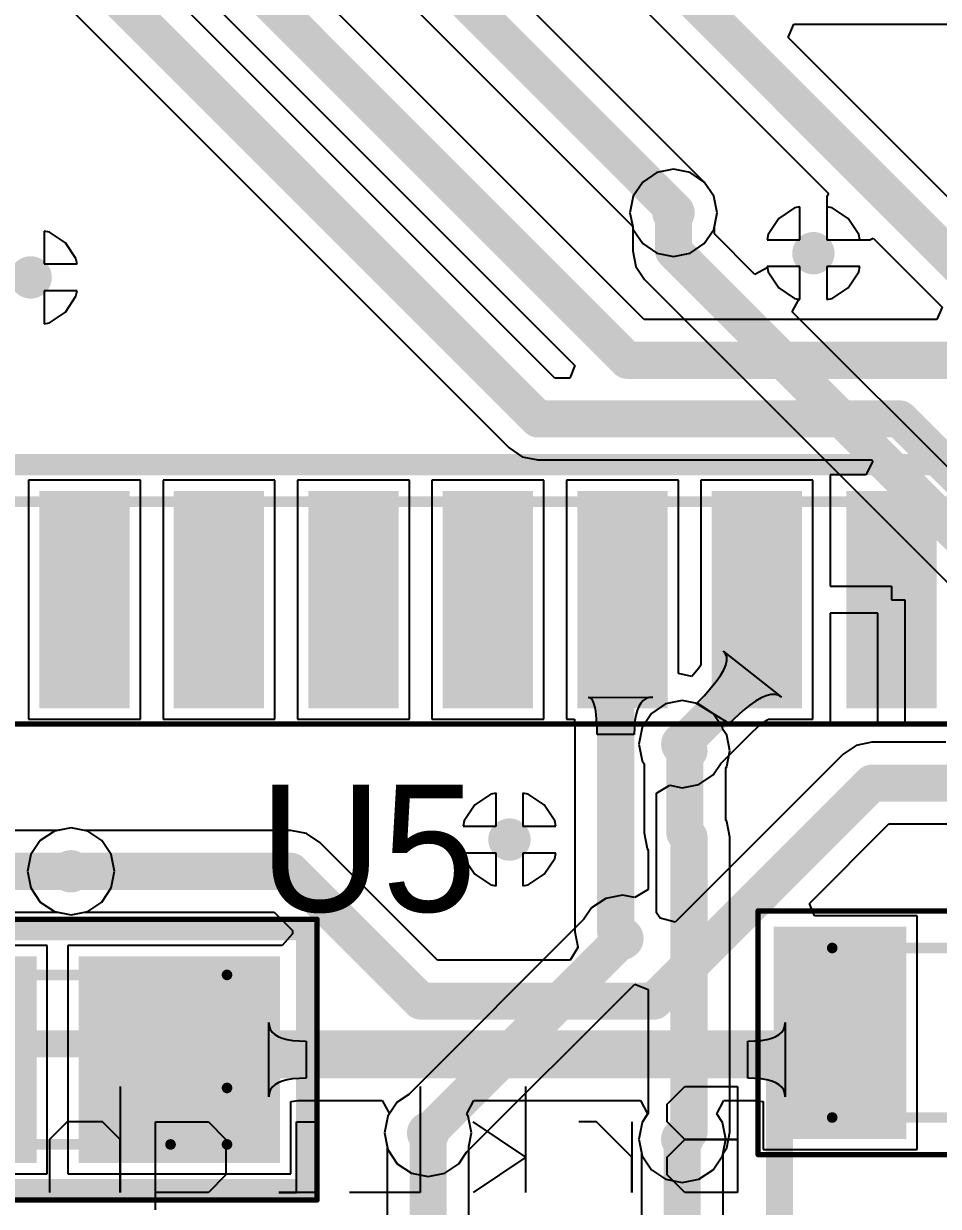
# Model space of a CAD drawing. Header units: millimetres. Extents: x 0.26 to 7.33, y 1.06 to 4.59.
# Drawn here: x 3.1164 to 3.4565, y 3.6518 to 4.0913 of the extents above; entities that cross this region are included whole.
import ezdxf

# ---------------------------------------------------------------- set-up
doc = ezdxf.new("R2010")
doc.units = ezdxf.units.MM
doc.header["$MEASUREMENT"] = 0
for name, color, linetype in [('BottomLayer', 5, 'Continuous'), ('BottomOverlay', 54, 'Continuous'), ('Mechanical15', 56, 'Continuous'), ('Mechanical16', 56, 'Continuous'), ('MultiLayer', 9, 'Continuous'), ('TopLayer', 1, 'Continuous'), ('TopOverlay', 2, 'Continuous'), ('TopPaste', 8, 'Continuous'), ('TopSolder', 216, 'Continuous'), ('ViaHoleLayer', 16, 'Continuous')]:
    doc.layers.add(name, color=color, linetype=linetype)

# ---------------------------------------------------------------- blocks, each defined once
blk = doc.blocks.new('LEDC3216X120NYEL_61')
at = {"layer": 'Mechanical15', "const_width": 0.00394}
for points in [[(0.06299, 0.0315), (-0.06299, 0.0315)], [(-0.06299, 0.0315), (-0.06299, -0.0315)], [(-0.04201, 0.0315), (-0.06299, 0.01051)], [(0.06299, 0.0315), (0.06299, -0.0315)], [(0.06299, -0.0315), (-0.06299, -0.0315)]]:
    blk.add_lwpolyline(points, dxfattribs=at)
at = {"layer": 'Mechanical15', "const_width": 0.00197}
for points in [[(-0.06398, 0.0315, 1), (-0.06201, 0.0315, 1)], [(-0.06398, 0.0315, 1), (-0.06201, 0.0315, 1)], [(-0.04299, 0.0315, 1), (-0.04102, 0.0315, 1)], [(0.06201, 0.0315, 1), (0.06398, 0.0315, 1)], [(0.06201, 0.0315, 1), (0.06398, 0.0315, 1)], [(-0.06398, 0.01051, 1), (-0.06201, 0.01051, 1)], [(-0.06398, -0.0315, 1), (-0.06201, -0.0315, 1)], [(-0.06398, -0.0315, 1), (-0.06201, -0.0315, 1)], [(0.06201, -0.0315, 1), (0.06398, -0.0315, 1)], [(0.06201, -0.0315, 1), (0.06398, -0.0315, 1)]]:
    blk.add_lwpolyline(points, format="xyb", close=True, dxfattribs=at)
at = {"layer": 'Mechanical16', "const_width": 0.00197}
for points in [[(0.09646, 0.05217), (-0.09646, 0.05217)], [(-0.09646, 0.05217), (-0.09646, -0.05217)], [(0.09646, 0.05217), (0.09646, -0.05217)], [(0.09646, -0.05217), (-0.09646, -0.05217)]]:
    blk.add_lwpolyline(points, dxfattribs=at)
at = {"layer": 'Mechanical16', "const_width": 0.000984}
for points in [[(-0.09695, 0.05217, 1), (-0.09596, 0.05217, 1)], [(-0.09695, 0.05217, 1), (-0.09596, 0.05217, 1)], [(0.09596, 0.05217, 1), (0.09695, 0.05217, 1)], [(0.09596, 0.05217, 1), (0.09695, 0.05217, 1)], [(-0.09695, -0.05217, 1), (-0.09596, -0.05217, 1)], [(-0.09695, -0.05217, 1), (-0.09596, -0.05217, 1)], [(0.09596, -0.05217, 1), (0.09695, -0.05217, 1)], [(0.09596, -0.05217, 1), (0.09695, -0.05217, 1)]]:
    blk.add_lwpolyline(points, format="xyb", close=True, dxfattribs=at)
at = {"layer": 'TopLayer'}
for points in [[(-0.01181, -0.03445), (-0.01181, 0.03445), (-0.07874, -0.03445), (-0.07874, 0.03445)], [(0.07874, -0.03445), (0.07874, 0.03445), (0.01181, -0.03445), (0.01181, 0.03445)]]:
    blk.add_solid(points, dxfattribs=at)
at = {"layer": 'TopOverlay', "const_width": 0.00787}
for points in [[(0.04528, 0.04823), (-0.09252, 0.04823)], [(-0.09252, 0.04823), (-0.09252, -0.04823)], [(0.04528, -0.04823), (-0.09252, -0.04823)]]:
    blk.add_lwpolyline(points, dxfattribs=at)
at = {"layer": 'TopOverlay', "const_width": 0.00394}
for points in [[(-0.09449, 0.04823, 1), (-0.09055, 0.04823, 1)], [(-0.09449, 0.04823, 1), (-0.09055, 0.04823, 1)], [(0.04331, 0.04823, 1), (0.04724, 0.04823, 1)], [(-0.09449, -0.04823, 1), (-0.09055, -0.04823, 1)], [(-0.09449, -0.04823, 1), (-0.09055, -0.04823, 1)], [(0.04331, -0.04823, 1), (0.04724, -0.04823, 1)]]:
    blk.add_lwpolyline(points, format="xyb", close=True, dxfattribs=at)
at = {"layer": 'TopPaste'}
for points in [[(-0.01181, -0.03445), (-0.01181, 0.03445), (-0.07874, -0.03445), (-0.07874, 0.03445)], [(0.07874, -0.03445), (0.07874, 0.03445), (0.01181, -0.03445), (0.01181, 0.03445)]]:
    blk.add_solid(points, dxfattribs=at)
at = {"layer": 'TopSolder'}
for points in [[(-0.00781, -0.03845), (-0.00781, 0.03845), (-0.08274, -0.03845), (-0.08274, 0.03845)], [(0.08274, -0.03845), (0.08274, 0.03845), (0.00781, -0.03845), (0.00781, 0.03845)]]:
    blk.add_solid(points, dxfattribs=at)
blk = doc.blocks.new('RESC3216X60N_100')
at = {"layer": 'Mechanical15', "const_width": 0.00394}
for points in [[(-0.06201, -0.0315), (-0.06201, 0.0315)], [(-0.06201, 0.0315), (0.06201, 0.0315)], [(0.06201, -0.0315), (0.06201, 0.0315)], [(-0.06201, -0.0315), (0.06201, -0.0315)]]:
    blk.add_lwpolyline(points, dxfattribs=at)
at = {"layer": 'Mechanical15', "const_width": 0.00197}
for points in [[(-0.06299, 0.0315, 1), (-0.06102, 0.0315, 1)], [(-0.06299, 0.0315, 1), (-0.06102, 0.0315, 1)], [(0.06102, 0.0315, 1), (0.06299, 0.0315, 1)], [(0.06102, 0.0315, 1), (0.06299, 0.0315, 1)], [(-0.06299, -0.0315, 1), (-0.06102, -0.0315, 1)], [(-0.06299, -0.0315, 1), (-0.06102, -0.0315, 1)], [(0.06102, -0.0315, 1), (0.06299, -0.0315, 1)], [(0.06102, -0.0315, 1), (0.06299, -0.0315, 1)]]:
    blk.add_lwpolyline(points, format="xyb", close=True, dxfattribs=at)
at = {"layer": 'Mechanical16', "const_width": 0.00197}
for points in [[(-0.08957, -0.04528), (-0.08957, 0.04528)], [(-0.08957, 0.04528), (0.08957, 0.04528)], [(0.08957, -0.04528), (0.08957, 0.04528)], [(-0.08957, -0.04528), (0.08957, -0.04528)]]:
    blk.add_lwpolyline(points, dxfattribs=at)
at = {"layer": 'Mechanical16', "const_width": 0.000984}
for points in [[(-0.09006, 0.04528, 1), (-0.08907, 0.04528, 1)], [(-0.09006, 0.04528, 1), (-0.08907, 0.04528, 1)], [(0.08907, 0.04528, 1), (0.09006, 0.04528, 1)], [(0.08907, 0.04528, 1), (0.09006, 0.04528, 1)], [(-0.09006, -0.04528, 1), (-0.08907, -0.04528, 1)], [(-0.09006, -0.04528, 1), (-0.08907, -0.04528, 1)], [(0.08907, -0.04528, 1), (0.09006, -0.04528, 1)], [(0.08907, -0.04528, 1), (0.09006, -0.04528, 1)]]:
    blk.add_lwpolyline(points, format="xyb", close=True, dxfattribs=at)
at = {"layer": 'TopLayer'}
for points in [[(-0.03839, -0.03543), (-0.03839, 0.03543), (-0.07972, -0.03543), (-0.07972, 0.03543)], [(0.07972, -0.03543), (0.07972, 0.03543), (0.03839, -0.03543), (0.03839, 0.03543)]]:
    blk.add_solid(points, dxfattribs=at)
at = {"layer": 'TopOverlay', "const_width": 0.00787}
blk.add_lwpolyline([(0, -0.02756), (0, 0.02756)], dxfattribs=at)
at = {"layer": 'TopOverlay', "const_width": 0.00394}
for points in [[(-0.00197, 0.02756, 1), (0.00197, 0.02756, 1)], [(-0.00197, -0.02756, 1), (0.00197, -0.02756, 1)]]:
    blk.add_lwpolyline(points, format="xyb", close=True, dxfattribs=at)
at = {"layer": 'TopPaste'}
for points in [[(-0.03839, -0.03543), (-0.03839, 0.03543), (-0.07972, -0.03543), (-0.07972, 0.03543)], [(0.07972, -0.03543), (0.07972, 0.03543), (0.03839, -0.03543), (0.03839, 0.03543)]]:
    blk.add_solid(points, dxfattribs=at)
at = {"layer": 'TopSolder'}
for points in [[(-0.03439, -0.03943), (-0.03439, 0.03943), (-0.08372, -0.03943), (-0.08372, 0.03943)], [(0.08372, -0.03943), (0.08372, 0.03943), (0.03439, -0.03943), (0.03439, 0.03943)]]:
    blk.add_solid(points, dxfattribs=at)
blk = doc.blocks.new('SOIC127P1030X265_18N_132')
at = {"layer": 'Mechanical15', "const_width": 0.00394}
blk.add_lwpolyline([(-0.14764, 0.22736), (-0.14764, -0.22736)], dxfattribs=at)
at = {"layer": 'Mechanical16', "const_width": 0.00197}
blk.add_lwpolyline([(-0.23031, 0.2372), (-0.23031, -0.2372)], dxfattribs=at)
at = {"layer": 'TopLayer'}
for points in [[(-0.22047, 0.0872), (-0.14764, 0.0872), (-0.22047, 0.1128), (-0.14764, 0.1128)], [(-0.22047, 0.0372), (-0.14764, 0.0372), (-0.22047, 0.0628), (-0.14764, 0.0628)], [(-0.22047, -0.0128), (-0.14764, -0.0128), (-0.22047, 0.0128), (-0.14764, 0.0128)], [(-0.22047, -0.0628), (-0.14764, -0.0628), (-0.22047, -0.0372), (-0.14764, -0.0372)], [(-0.22047, -0.1128), (-0.14764, -0.1128), (-0.22047, -0.0872), (-0.14764, -0.0872)], [(-0.22047, -0.1628), (-0.14764, -0.1628), (-0.22047, -0.1372), (-0.14764, -0.1372)], [(-0.22047, -0.2128), (-0.14764, -0.2128), (-0.22047, -0.1872), (-0.14764, -0.1872)]]:
    blk.add_solid(points, dxfattribs=at)
at = {"layer": 'TopOverlay', "const_width": 0.00787}
blk.add_lwpolyline([(-0.13386, 0.22736), (-0.13386, -0.22736)], dxfattribs=at)
at = {"layer": 'TopPaste'}
for points in [[(-0.22047, 0.0872), (-0.14764, 0.0872), (-0.22047, 0.1128), (-0.14764, 0.1128)], [(-0.22047, 0.0372), (-0.14764, 0.0372), (-0.22047, 0.0628), (-0.14764, 0.0628)], [(-0.22047, -0.0128), (-0.14764, -0.0128), (-0.22047, 0.0128), (-0.14764, 0.0128)], [(-0.22047, -0.0628), (-0.14764, -0.0628), (-0.22047, -0.0372), (-0.14764, -0.0372)], [(-0.22047, -0.1128), (-0.14764, -0.1128), (-0.22047, -0.0872), (-0.14764, -0.0872)], [(-0.22047, -0.1628), (-0.14764, -0.1628), (-0.22047, -0.1372), (-0.14764, -0.1372)], [(-0.22047, -0.2128), (-0.14764, -0.2128), (-0.22047, -0.1872), (-0.14764, -0.1872)]]:
    blk.add_solid(points, dxfattribs=at)
at = {"layer": 'TopSolder'}
for points in [[(-0.22447, 0.0832), (-0.14364, 0.0832), (-0.22447, 0.1168), (-0.14364, 0.1168)], [(-0.22447, 0.0332), (-0.14364, 0.0332), (-0.22447, 0.0668), (-0.14364, 0.0668)], [(-0.22447, -0.0168), (-0.14364, -0.0168), (-0.22447, 0.0168), (-0.14364, 0.0168)], [(-0.22447, -0.0668), (-0.14364, -0.0668), (-0.22447, -0.0332), (-0.14364, -0.0332)], [(-0.22447, -0.1168), (-0.14364, -0.1168), (-0.22447, -0.0832), (-0.14364, -0.0832)], [(-0.22447, -0.1668), (-0.14364, -0.1668), (-0.22447, -0.1332), (-0.14364, -0.1332)], [(-0.22447, -0.2168), (-0.14364, -0.2168), (-0.22447, -0.1832), (-0.14364, -0.1832)]]:
    blk.add_solid(points, dxfattribs=at)

msp = doc.modelspace()

# ---------------------------------------------------------------- linework, layer by layer
at = {"layer": 'BottomLayer'}
for p, q in [((3.35181, 4.03595), (3.34656, 4.03244)), ((3.358, 4.03719), (3.35181, 4.03595)), ((3.36419, 4.03595), (3.358, 4.03719)), ((3.36944, 4.03244), (3.36419, 4.03595)), ((3.34656, 4.03244), (3.34305, 4.02719)), ((3.37295, 4.02719), (3.36944, 4.03244)), ((3.34305, 4.02719), (3.34181, 4.021)), ((3.37419, 4.021), (3.37295, 4.02719)), ((3.40303, 4.02284), (3.39711, 4.01889)), ((3.405, 4.02323), (3.40303, 4.02284)), ((3.405, 4.011), (3.405, 4.02323)), ((3.41697, 4.02284), (3.415, 4.02323)), ((3.415, 4.02323), (3.415, 4.011)), ((3.42289, 4.01889), (3.41697, 4.02284)), ((3.34181, 4.021), (3.34282, 4.01595)), ((3.37318, 4.01595), (3.37419, 4.021)), ((3.39711, 4.01889), (3.39316, 4.01297)), ((3.42684, 4.01297), (3.42289, 4.01889)), ((3.12597, 4.01384), (3.124, 4.01423)), ((3.124, 4.01423), (3.124, 4.002)), ((3.13189, 4.00989), (3.12597, 4.01384)), ((3.34282, 4.01595), (3.34282, 4.00691)), ((3.37318, 4.0132), (3.37318, 4.01595)), ((3.38824, 3.99814), (3.37318, 4.0132)), ((3.39316, 4.01297), (3.39277, 4.011)), ((3.42723, 4.011), (3.42684, 4.01297)), ((3.13584, 4.00397), (3.13189, 4.00989)), ((3.39277, 4.011), (3.405, 4.011)), ((3.415, 4.011), (3.42723, 4.011)), ((3.13623, 4.002), (3.13584, 4.00397)), ((3.34282, 4.00691), (3.34397, 4.0011)), ((3.124, 4.002), (3.13623, 4.002)), ((3.34397, 4.0011), (3.34727, 3.99618)), ((3.39285, 4.00061), (3.38824, 3.99814)), ((3.405, 4.001), (3.39277, 4.001)), ((3.39277, 4.001), (3.39285, 4.00061)), ((3.405, 3.98877), (3.405, 4.001)), ((3.42723, 4.001), (3.415, 4.001)), ((3.415, 4.001), (3.415, 3.98877)), ((3.42684, 3.99903), (3.42723, 4.001)), ((3.34727, 3.99618), (3.48544, 3.858)), ((3.42289, 3.99311), (3.42684, 3.99903)), ((3.13623, 3.992), (3.124, 3.992)), ((3.124, 3.992), (3.124, 3.97977)), ((3.13584, 3.99003), (3.13623, 3.992)), ((3.41697, 3.98916), (3.42289, 3.99311)), ((3.13189, 3.98411), (3.13584, 3.99003)), ((3.40214, 3.98424), (3.40461, 3.98885)), ((3.40461, 3.98885), (3.405, 3.98877)), ((3.415, 3.98877), (3.41697, 3.98916)), ((3.12597, 3.98016), (3.13189, 3.98411)), ((3.48382, 3.90256), (3.40214, 3.98424)), ((3.124, 3.97977), (3.12597, 3.98016)), ((3.35505, 3.8385), (3.3498, 3.83499)), ((3.36124, 3.83973), (3.35505, 3.8385)), ((3.36744, 3.8385), (3.36124, 3.83973)), ((3.37269, 3.83499), (3.36744, 3.8385)), ((3.3498, 3.83499), (3.34629, 3.82974)), ((3.3762, 3.82974), (3.37269, 3.83499)), ((3.34629, 3.82974), (3.34506, 3.82354)), ((3.37634, 3.829), (3.3762, 3.82974)), ((3.37779, 3.82683), (3.37634, 3.829)), ((3.37895, 3.82102), (3.37779, 3.82683)), ((3.34506, 3.82354), (3.34629, 3.81735)), ((3.37779, 3.81521), (3.37895, 3.82102)), ((3.34629, 3.81735), (3.34704, 3.81623)), ((3.34704, 3.81623), (3.34704, 3.79055)), ((3.3774, 3.81463), (3.37779, 3.81521)), ((3.3774, 3.79539), (3.3774, 3.81463)), ((3.29003, 3.80492), (3.28411, 3.80097)), ((3.292, 3.80531), (3.29003, 3.80492)), ((3.292, 3.79308), (3.292, 3.80531)), ((3.30397, 3.80492), (3.302, 3.80531)), ((3.302, 3.80531), (3.302, 3.79308)), ((3.30989, 3.80097), (3.30397, 3.80492)), ((3.28411, 3.80097), (3.28016, 3.79505)), ((3.31384, 3.79505), (3.30989, 3.80097)), ((3.28016, 3.79505), (3.27977, 3.79308)), ((3.27977, 3.79308), (3.292, 3.79308)), ((3.302, 3.79308), (3.31423, 3.79308)), ((3.31423, 3.79308), (3.31384, 3.79505)), ((3.37779, 3.79481), (3.3774, 3.79539)), ((3.37895, 3.789), (3.37779, 3.79481)), ((3.12895, 3.79148), (3.019, 3.79148)), ((3.134, 3.79248), (3.12895, 3.79148)), ((3.14019, 3.79125), (3.134, 3.79248)), ((3.14544, 3.78774), (3.14019, 3.79125)), ((3.34704, 3.79055), (3.34819, 3.78474)), ((3.37895, 3.67933), (3.37895, 3.789)), ((3.37895, 3.789), (3.37895, 3.789)), ((3.14895, 3.78249), (3.14544, 3.78774)), ((3.34819, 3.78474), (3.34858, 3.78416)), ((3.34858, 3.78416), (3.34858, 3.76954)), ((3.15019, 3.7763), (3.14895, 3.78249)), ((3.292, 3.78308), (3.27977, 3.78308)), ((3.27977, 3.78308), (3.28016, 3.7811)), ((3.28016, 3.7811), (3.28411, 3.77519)), ((3.292, 3.77085), (3.292, 3.78308)), ((3.31423, 3.78308), (3.302, 3.78308)), ((3.302, 3.78308), (3.302, 3.77085)), ((3.30989, 3.77519), (3.31384, 3.7811)), ((3.31384, 3.7811), (3.31423, 3.78308)), ((3.14895, 3.77011), (3.15019, 3.7763)), ((3.28411, 3.77519), (3.29003, 3.77124)), ((3.29003, 3.77124), (3.292, 3.77085)), ((3.302, 3.77085), (3.30397, 3.77124)), ((3.30397, 3.77124), (3.30989, 3.77519)), ((3.14544, 3.76485), (3.14895, 3.77011)), ((3.339, 3.76748), (3.33281, 3.76625)), ((3.34358, 3.76657), (3.339, 3.76748)), ((3.34858, 3.76954), (3.34358, 3.76657)), ((3.14019, 3.76135), (3.14544, 3.76485)), ((3.32756, 3.76274), (3.3247, 3.75847)), ((3.33281, 3.76625), (3.32756, 3.76274)), ((3.02529, 3.76112), (3.12895, 3.76112)), ((3.12895, 3.76112), (3.134, 3.76011)), ((3.134, 3.76011), (3.14019, 3.76135)), ((3.3247, 3.75847), (3.25959, 3.69336)), ((3.28106, 3.67189), (3.34358, 3.73441)), ((3.34358, 3.73441), (3.34858, 3.73234)), ((3.34858, 3.73234), (3.34858, 3.68643)), ((3.25959, 3.69336), (3.25531, 3.6905)), ((3.25531, 3.6905), (3.2518, 3.68525)), ((3.2518, 3.68525), (3.25057, 3.67906)), ((3.34858, 3.68643), (3.34629, 3.683)), ((3.25057, 3.67906), (3.2518, 3.67286)), ((3.34629, 3.683), (3.34506, 3.67681)), ((3.37779, 3.67352), (3.37895, 3.67933)), ((3.34506, 3.67681), (3.34629, 3.67062)), ((3.2518, 3.67286), (3.25531, 3.66761)), ((3.2782, 3.66761), (3.28106, 3.67189)), ((3.34629, 3.67062), (3.3498, 3.66537)), ((3.37269, 3.66537), (3.3762, 3.67062)), ((3.3762, 3.67062), (3.37634, 3.67136)), ((3.37634, 3.67136), (3.37779, 3.67352)), ((3.25531, 3.66761), (3.26056, 3.6641)), ((3.27295, 3.6641), (3.2782, 3.66761)), ((3.26056, 3.6641), (3.26676, 3.66287)), ((3.26676, 3.66287), (3.27295, 3.6641)), ((3.3498, 3.66537), (3.35505, 3.66186)), ((3.35505, 3.66186), (3.36124, 3.66063)), ((3.36124, 3.66063), (3.36744, 3.66186)), ((3.36744, 3.66186), (3.37269, 3.66537))]:
    msp.add_line(p, q, dxfattribs=at)
for points, const_width in [([(3.35406, 4.021, 1), (3.36194, 4.021, 1)], 0.00787), ([(3.35456, 4.021, 1), (3.36144, 4.021, 1)], 0.00689), ([(3.35456, 4.00691, 1), (3.36144, 4.00691, 1)], 0.00689), ([(3.35456, 4.00691, 1), (3.36144, 4.00691, 1)], 0.00689), ([(3.40606, 4.006, 1), (3.41394, 4.006, 1)], 0.00787), ([(3.11506, 3.997, 1), (3.12294, 3.997, 1)], 0.00787), ([(3.35731, 3.82354, 1), (3.36518, 3.82354, 1)], 0.00787), ([(3.3578, 3.82354, 1), (3.36469, 3.82354, 1)], 0.00689), ([(3.35878, 3.81948, 1), (3.36567, 3.81948, 1)], 0.00689), ([(3.35878, 3.81948, 1), (3.36567, 3.81948, 1)], 0.00689), ([(3.36032, 3.82102, 1), (3.36721, 3.82102, 1)], 0.00689), ([(3.36032, 3.82102, 1), (3.36721, 3.82102, 1)], 0.00689), ([(3.35878, 3.79055, 1), (3.36567, 3.79055, 1)], 0.00689), ([(3.35878, 3.79055, 1), (3.36567, 3.79055, 1)], 0.00689), ([(3.29306, 3.78808, 1), (3.30094, 3.78808, 1)], 0.00787), ([(3.36032, 3.789, 1), (3.36721, 3.789, 1)], 0.00689), ([(3.36032, 3.789, 1), (3.36721, 3.789, 1)], 0.00689), ([(3.13006, 3.7763, 1), (3.13794, 3.7763, 1)], 0.00787), ([(3.13056, 3.7763, 1), (3.13744, 3.7763, 1)], 0.00689), ([(3.33506, 3.7513, 1), (3.34294, 3.7513, 1)], 0.00787), ([(3.33556, 3.7513, 1), (3.34244, 3.7513, 1)], 0.00689), ([(3.26282, 3.67906, 1), (3.27069, 3.67906, 1)], 0.00787), ([(3.26331, 3.67906, 1), (3.2702, 3.67906, 1)], 0.00689), ([(3.35731, 3.67681, 1), (3.36518, 3.67681, 1)], 0.00787), ([(3.3578, 3.67681, 1), (3.36469, 3.67681, 1)], 0.00689), ([(3.36032, 3.67933, 1), (3.36721, 3.67933, 1)], 0.00689), ([(3.36032, 3.67933, 1), (3.36721, 3.67933, 1)], 0.00689)]:
    msp.add_lwpolyline(points, format="xyb", close=True, dxfattribs=dict(at, const_width=const_width))
at = {"layer": 'BottomLayer', "const_width": 0.01378}
for points in [[(3.358, 4.00691), (3.358, 4.021)], [(3.358, 4.00691), (3.57861, 3.7863)], [(3.36124, 3.82354), (3.36376, 3.82102)], [(3.36222, 3.81948), (3.36376, 3.82102)], [(3.36222, 3.79055), (3.36222, 3.81948)], [(3.36222, 3.79055), (3.36376, 3.789)], [(3.36376, 3.67933), (3.36376, 3.789)], [(3.019, 3.7763), (3.134, 3.7763)], [(3.26676, 3.67906), (3.339, 3.7513)], [(3.36124, 3.67681), (3.36376, 3.67933)]]:
    msp.add_lwpolyline(points, dxfattribs=at)
at = {"layer": 'BottomOverlay'}
for p, q in [((3.15226, 3.69636), (3.15226, 3.657)), ((3.26377, 3.69636), (3.26377, 3.657)), ((3.30313, 3.657), (3.30313, 3.69636)), ((3.3556, 3.6898), (3.36216, 3.69636)), ((3.36216, 3.69636), (3.38184, 3.69636)), ((3.38184, 3.69636), (3.38184, 3.657)), ((3.3556, 3.68324), (3.3556, 3.6898)), ((3.13258, 3.68324), (3.12602, 3.67668)), ((3.1457, 3.68324), (3.13258, 3.68324)), ((3.15226, 3.67668), (3.1457, 3.68324)), ((3.16537, 3.65044), (3.16537, 3.68324)), ((3.16537, 3.68324), (3.18505, 3.68324)), ((3.18505, 3.68324), (3.19161, 3.67668)), ((3.21785, 3.657), (3.21785, 3.68324)), ((3.21785, 3.68324), (3.22441, 3.68324)), ((3.30313, 3.67012), (3.28345, 3.68324)), ((3.32936, 3.68324), (3.3228, 3.68324)), ((3.33592, 3.67668), (3.32936, 3.68324)), ((3.34248, 3.68324), (3.34248, 3.657)), ((3.36216, 3.67668), (3.3556, 3.68324)), ((3.12602, 3.67668), (3.12602, 3.657)), ((3.15226, 3.657), (3.15226, 3.67668)), ((3.19161, 3.67668), (3.19161, 3.66356)), ((3.34248, 3.67012), (3.33592, 3.67668)), ((3.3556, 3.67012), (3.36216, 3.67668)), ((3.36216, 3.67668), (3.38184, 3.67668)), ((3.38184, 3.67668), (3.36216, 3.67668)), ((3.30313, 3.67012), (3.28345, 3.657)), ((3.34248, 3.657), (3.34248, 3.67012)), ((3.3556, 3.66356), (3.3556, 3.67012)), ((3.19161, 3.66356), (3.18505, 3.657)), ((3.36216, 3.657), (3.3556, 3.66356)), ((3.18505, 3.657), (3.16537, 3.657)), ((3.22441, 3.657), (3.21129, 3.657)), ((3.21129, 3.657), (3.21785, 3.657)), ((3.26377, 3.657), (3.23753, 3.657)), ((3.38184, 3.657), (3.36216, 3.657))]:
    msp.add_line(p, q, dxfattribs=at)
at = {"layer": 'BottomOverlay', "const_width": 0.01}
for points in [[(2.79424, 3.71217), (3.39739, 3.71217)], [(3.39739, 3.36217), (3.39739, 3.71217)]]:
    msp.add_lwpolyline(points, dxfattribs=at)
at = {"layer": 'BottomOverlay', "const_width": 0.005}
msp.add_lwpolyline([(3.39489, 3.71217, 1), (3.39989, 3.71217, 1)], format="xyb", close=True, dxfattribs=at)
msp.add_lwpolyline([(3.39489, 3.71217, 1), (3.39989, 3.71217, 1)], format="xyb", close=True, dxfattribs=at)
at = {"layer": 'MultiLayer', "const_width": 0.00787}
for points in [[(3.35406, 4.021, 1), (3.36194, 4.021, 1)], [(3.40606, 4.006, 1), (3.41394, 4.006, 1)], [(3.11506, 3.997, 1), (3.12294, 3.997, 1)], [(3.35731, 3.82354, 1), (3.36518, 3.82354, 1)], [(3.29306, 3.78808, 1), (3.30094, 3.78808, 1)], [(3.13006, 3.7763, 1), (3.13794, 3.7763, 1)], [(3.33506, 3.7513, 1), (3.34294, 3.7513, 1)], [(3.26282, 3.67906, 1), (3.27069, 3.67906, 1)], [(3.35731, 3.67681, 1), (3.36518, 3.67681, 1)]]:
    msp.add_lwpolyline(points, format="xyb", close=True, dxfattribs=at)
at = {"layer": 'TopLayer'}
for p, q in [((3.27827, 4.16556), (3.41563, 4.0282)), ((3.36873, 4.03303), (3.25418, 4.14759)), ((3.22827, 4.13056), (3.3428, 4.01602)), ((3.3471, 3.98137), (3.20418, 4.12429)), ((3.31388, 3.95959), (3.15143, 4.12204)), ((3.12551, 4.10502), (3.29686, 3.93367)), ((3.17827, 4.10727), (3.32132, 3.96421)), ((3.40065, 4.08612), (3.40272, 4.09112)), ((3.40272, 4.09112), (3.54544, 4.09112)), ((3.53062, 3.95615), (3.40065, 4.08612)), ((3.36887, 4.03283), (3.36873, 4.03303)), ((3.36944, 4.03244), (3.36887, 4.03283)), ((3.37295, 4.02719), (3.36944, 4.03244)), ((3.37419, 4.021), (3.37295, 4.02719)), ((3.41563, 4.0282), (3.415, 4.02703)), ((3.415, 4.02703), (3.415, 4.011)), ((3.40303, 4.02284), (3.39711, 4.01889)), ((3.405, 4.02323), (3.40303, 4.02284)), ((3.405, 4.011), (3.405, 4.02323)), ((3.37295, 4.01481), (3.37419, 4.021)), ((3.39711, 4.01889), (3.39316, 4.01297)), ((3.12597, 4.01384), (3.124, 4.01423)), ((3.124, 4.01423), (3.124, 4.002)), ((3.13189, 4.00989), (3.12597, 4.01384)), ((3.3428, 4.01602), (3.34305, 4.01481)), ((3.34305, 4.01481), (3.34656, 4.00956)), ((3.36944, 4.00956), (3.37295, 4.01481)), ((3.39316, 4.01297), (3.39277, 4.011)), ((3.13584, 4.00397), (3.13189, 4.00989)), ((3.34656, 4.00956), (3.35181, 4.00605)), ((3.36419, 4.00605), (3.36944, 4.00956)), ((3.39277, 4.011), (3.405, 4.011)), ((3.415, 4.011), (3.43103, 4.011)), ((3.43103, 4.011), (3.4322, 4.01163)), ((3.4322, 4.01163), (3.45784, 3.98599)), ((3.13623, 4.002), (3.13584, 4.00397)), ((3.35181, 4.00605), (3.358, 4.00481)), ((3.358, 4.00481), (3.36419, 4.00605)), ((3.124, 4.002), (3.13623, 4.002)), ((3.405, 4.001), (3.39277, 4.001)), ((3.39277, 4.001), (3.39316, 3.99903)), ((3.405, 3.98877), (3.405, 4.001)), ((3.42723, 4.001), (3.415, 4.001)), ((3.415, 4.001), (3.415, 3.98877)), ((3.42684, 3.99903), (3.42723, 4.001)), ((3.39316, 3.99903), (3.39711, 3.99311)), ((3.42289, 3.99311), (3.42684, 3.99903)), ((3.13623, 3.992), (3.124, 3.992)), ((3.124, 3.992), (3.124, 3.97977)), ((3.13584, 3.99003), (3.13623, 3.992)), ((3.39711, 3.99311), (3.40303, 3.98916)), ((3.41697, 3.98916), (3.42289, 3.99311)), ((3.13189, 3.98411), (3.13584, 3.99003)), ((3.40303, 3.98916), (3.405, 3.98877)), ((3.415, 3.98877), (3.41697, 3.98916)), ((3.12597, 3.98016), (3.13189, 3.98411)), ((3.45784, 3.98599), (3.45593, 3.98137)), ((3.124, 3.97977), (3.12597, 3.98016)), ((3.45593, 3.98137), (3.3471, 3.98137)), ((3.32132, 3.96421), (3.31941, 3.95959)), ((3.31941, 3.95959), (3.31388, 3.95959)), ((3.29686, 3.93367), (3.30178, 3.93038)), ((3.30178, 3.93038), (3.30759, 3.92923)), ((3.30759, 3.92923), (3.43174, 3.92923)), ((3.43174, 3.92923), (3.43212, 3.92866)), ((3.43212, 3.92866), (3.42945, 3.92366)), ((3.1598, 3.92166), (3.1182, 3.92166)), ((3.1182, 3.92166), (3.1182, 3.83283)), ((3.1598, 3.83283), (3.1598, 3.92166)), ((3.2098, 3.92166), (3.1682, 3.92166)), ((3.1682, 3.92166), (3.1682, 3.83283)), ((3.2098, 3.83283), (3.2098, 3.92166)), ((3.2598, 3.92166), (3.2182, 3.92166)), ((3.2182, 3.92166), (3.2182, 3.83283)), ((3.2598, 3.83283), (3.2598, 3.92166)), ((3.3098, 3.92166), (3.2682, 3.92166)), ((3.2682, 3.92166), (3.2682, 3.83283)), ((3.3098, 3.83283), (3.3098, 3.92166)), ((3.3598, 3.92166), (3.3182, 3.92166)), ((3.3182, 3.92166), (3.3182, 3.84109)), ((3.3598, 3.84983), (3.3598, 3.92166)), ((3.4098, 3.92166), (3.3682, 3.92166)), ((3.3682, 3.92166), (3.3682, 3.8529)), ((3.4098, 3.83283), (3.4098, 3.92166)), ((3.42945, 3.92366), (3.4162, 3.92366)), ((3.4162, 3.92366), (3.4162, 3.88224)), ((3.4162, 3.88224), (3.439, 3.88224)), ((3.439, 3.88224), (3.439, 3.87724)), ((3.439, 3.87724), (3.444, 3.87724)), ((3.444, 3.87724), (3.444, 3.83083)), ((3.434, 3.87224), (3.4162, 3.87224)), ((3.4162, 3.87224), (3.4162, 3.83083)), ((3.434, 3.83083), (3.434, 3.87224)), ((3.37732, 3.85715), (3.37644, 3.85811)), ((3.37644, 3.85811), (3.39813, 3.84107)), ((3.37777, 3.85598), (3.37732, 3.85715)), ((3.37745, 3.85296), (3.37782, 3.85458)), ((3.37782, 3.85458), (3.37777, 3.85598)), ((3.36742, 3.85179), (3.3648, 3.84871)), ((3.3682, 3.8529), (3.36742, 3.85179)), ((3.37548, 3.84906), (3.37667, 3.85112)), ((3.37667, 3.85112), (3.37745, 3.85296)), ((3.3648, 3.84871), (3.3598, 3.84983)), ((3.36943, 3.84156), (3.37387, 3.84678)), ((3.37387, 3.84678), (3.37548, 3.84906)), ((3.36658, 3.83862), (3.36943, 3.84156)), ((3.39243, 3.84152), (3.39057, 3.84072)), ((3.39412, 3.84196), (3.39243, 3.84152)), ((3.39563, 3.84203), (3.39412, 3.84196)), ((3.39697, 3.84173), (3.39563, 3.84203)), ((3.39813, 3.84107), (3.39697, 3.84173)), ((3.3182, 3.84109), (3.31817, 3.84091)), ((3.31817, 3.84091), (3.3182, 3.84073)), ((3.3182, 3.84073), (3.3182, 3.83283)), ((3.32632, 3.84095), (3.35026, 3.84107)), ((3.32695, 3.84081), (3.32632, 3.84095)), ((3.3275, 3.8404), (3.32695, 3.84081)), ((3.32799, 3.83971), (3.3275, 3.8404)), ((3.32841, 3.83874), (3.32799, 3.83971)), ((3.32877, 3.8375), (3.32841, 3.83874)), ((3.32907, 3.83599), (3.32877, 3.8375)), ((3.34509, 3.83757), (3.34447, 3.83605)), ((3.34585, 3.83883), (3.34509, 3.83757)), ((3.34675, 3.8398), (3.34585, 3.83883)), ((3.34778, 3.8405), (3.34675, 3.8398)), ((3.34895, 3.84092), (3.34778, 3.8405)), ((3.35026, 3.84107), (3.34895, 3.84092)), ((3.37865, 3.8312), (3.36658, 3.83862)), ((3.38632, 3.83801), (3.38394, 3.83611)), ((3.38853, 3.83955), (3.38632, 3.83801)), ((3.39057, 3.84072), (3.38853, 3.83955)), ((3.1182, 3.83283), (3.1598, 3.83283)), ((3.1682, 3.83283), (3.2098, 3.83283)), ((3.2182, 3.83283), (3.2598, 3.83283)), ((3.2682, 3.83283), (3.3098, 3.83283)), ((3.3182, 3.83283), (3.32114, 3.83283)), ((3.32114, 3.83283), (3.3213, 3.83076)), ((3.32956, 3.82979), (3.32907, 3.83599)), ((3.34399, 3.83424), (3.34365, 3.83216)), ((3.34447, 3.83605), (3.34399, 3.83424)), ((3.38394, 3.83611), (3.37865, 3.8312)), ((3.3912, 3.83147), (3.3929, 3.83265)), ((3.3929, 3.83265), (3.39321, 3.83283)), ((3.39321, 3.83283), (3.4098, 3.83283)), ((3.3213, 3.83076), (3.3213, 3.75382)), ((3.32959, 3.82717), (3.32956, 3.82979)), ((3.34344, 3.8298), (3.34337, 3.82717)), ((3.34365, 3.83216), (3.34344, 3.8298)), ((3.38693, 3.82776), (3.38926, 3.82992)), ((3.38926, 3.82992), (3.3912, 3.83147)), ((3.4162, 3.83083), (3.434, 3.83083)), ((3.444, 3.83083), (3.46094, 3.83083)), ((3.34337, 3.82717), (3.32959, 3.82717)), ((3.37555, 3.81638), (3.38693, 3.82776)), ((3.43176, 3.82424), (3.42595, 3.82309)), ((3.4592, 3.82424), (3.43176, 3.82424)), ((3.42103, 3.8198), (3.35867, 3.75744)), ((3.42595, 3.82309), (3.42103, 3.8198)), ((3.37269, 3.8121), (3.37555, 3.81638)), ((3.36744, 3.80859), (3.37269, 3.8121)), ((3.35166, 3.8053), (3.35666, 3.80827)), ((3.35666, 3.80827), (3.36124, 3.80736)), ((3.36124, 3.80736), (3.36744, 3.80859)), ((3.29003, 3.80492), (3.28411, 3.80097)), ((3.292, 3.80531), (3.29003, 3.80492)), ((3.292, 3.79308), (3.292, 3.80531)), ((3.30397, 3.80492), (3.302, 3.80531)), ((3.302, 3.80531), (3.302, 3.79308)), ((3.30989, 3.80097), (3.30397, 3.80492)), ((3.35166, 3.76092), (3.35166, 3.8053)), ((3.28411, 3.80097), (3.28016, 3.79505)), ((3.31384, 3.79505), (3.30989, 3.80097)), ((3.28016, 3.79505), (3.27977, 3.79308)), ((3.27977, 3.79308), (3.292, 3.79308)), ((3.302, 3.79308), (3.31423, 3.79308)), ((3.31423, 3.79308), (3.31384, 3.79505)), ((3.40852, 3.76435), (3.43805, 3.79388)), ((3.43805, 3.79388), (3.56332, 3.79388)), ((3.12781, 3.79125), (3.12256, 3.78774)), ((3.134, 3.79248), (3.12781, 3.79125)), ((3.13905, 3.79148), (3.134, 3.79248)), ((3.21578, 3.79148), (3.13905, 3.79148)), ((3.22159, 3.79033), (3.21578, 3.79148)), ((3.22651, 3.78703), (3.22159, 3.79033)), ((3.12256, 3.78774), (3.11905, 3.78249)), ((3.27029, 3.74326), (3.22651, 3.78703)), ((3.11905, 3.78249), (3.11781, 3.7763)), ((3.292, 3.78308), (3.27977, 3.78308)), ((3.27977, 3.78308), (3.28016, 3.7811)), ((3.28016, 3.7811), (3.28411, 3.77519)), ((3.292, 3.77085), (3.292, 3.78308)), ((3.31423, 3.78308), (3.302, 3.78308)), ((3.302, 3.78308), (3.302, 3.77085)), ((3.30989, 3.77519), (3.31384, 3.7811)), ((3.31384, 3.7811), (3.31423, 3.78308)), ((3.11781, 3.7763), (3.11905, 3.77011)), ((3.28411, 3.77519), (3.29003, 3.77124)), ((3.29003, 3.77124), (3.292, 3.77085)), ((3.302, 3.77085), (3.30397, 3.77124)), ((3.30397, 3.77124), (3.30989, 3.77519)), ((3.11905, 3.77011), (3.12256, 3.76485)), ((3.12256, 3.76485), (3.12781, 3.76135)), ((3.41044, 3.75973), (3.40852, 3.76435)), ((3.12781, 3.76135), (3.134, 3.76011)), ((3.134, 3.76011), (3.13905, 3.76112)), ((3.13905, 3.76112), (3.20949, 3.76112)), ((3.20949, 3.76112), (3.21635, 3.75426)), ((3.35303, 3.75887), (3.35166, 3.76092)), ((3.35867, 3.75744), (3.35303, 3.75887)), ((3.44861, 3.75973), (3.41044, 3.75973)), ((3.44861, 3.67287), (3.44861, 3.75973)), ((3.21635, 3.75426), (3.2164, 3.75308)), ((3.3213, 3.75382), (3.3224, 3.74826)), ((3.2164, 3.75308), (3.21255, 3.74875)), ((3.12519, 3.74875), (3.09929, 3.74875)), ((3.12519, 3.66385), (3.12519, 3.74875)), ((3.21113, 3.74875), (3.13281, 3.74875)), ((3.13281, 3.74875), (3.13281, 3.66385)), ((3.21255, 3.74875), (3.21113, 3.74875)), ((3.32242, 3.74795), (3.31961, 3.74326)), ((3.3224, 3.74826), (3.32242, 3.74795)), ((3.31961, 3.74326), (3.27029, 3.74326)), ((3.2075, 3.69252), (3.2075, 3.72008)), ((3.2075, 3.72008), (3.20764, 3.71877)), ((3.20764, 3.71877), (3.20806, 3.7176)), ((3.39896, 3.7176), (3.39938, 3.71877)), ((3.39938, 3.71877), (3.39952, 3.72008)), ((3.39952, 3.72008), (3.39952, 3.69252)), ((3.20806, 3.7176), (3.20875, 3.71656)), ((3.20875, 3.71656), (3.20972, 3.71567)), ((3.20972, 3.71567), (3.21097, 3.71491)), ((3.21097, 3.71491), (3.2125, 3.71429)), ((3.2125, 3.71429), (3.21431, 3.71381)), ((3.21431, 3.71381), (3.2164, 3.71346)), ((3.39062, 3.71346), (3.3927, 3.71381)), ((3.3927, 3.71381), (3.39451, 3.71429)), ((3.39451, 3.71429), (3.39604, 3.71491)), ((3.39604, 3.71491), (3.39729, 3.71567)), ((3.39729, 3.71567), (3.39826, 3.71656)), ((3.39826, 3.71656), (3.39896, 3.7176)), ((3.2164, 3.71346), (3.21876, 3.71326)), ((3.21876, 3.71326), (3.2214, 3.71319)), ((3.2214, 3.71319), (3.2214, 3.69941)), ((3.38562, 3.71319), (3.38826, 3.71326)), ((3.38562, 3.69941), (3.38562, 3.71319)), ((3.38826, 3.71326), (3.39062, 3.71346)), ((3.20972, 3.69693), (3.20875, 3.69603)), ((3.21097, 3.69769), (3.20972, 3.69693)), ((3.2125, 3.69831), (3.21097, 3.69769)), ((3.21431, 3.69879), (3.2125, 3.69831)), ((3.2164, 3.69913), (3.21431, 3.69879)), ((3.21876, 3.69934), (3.2164, 3.69913)), ((3.2214, 3.69941), (3.21876, 3.69934)), ((3.38826, 3.69934), (3.38562, 3.69941)), ((3.39062, 3.69913), (3.38826, 3.69934)), ((3.3927, 3.69879), (3.39062, 3.69913)), ((3.39451, 3.69831), (3.3927, 3.69879)), ((3.39604, 3.69769), (3.39451, 3.69831)), ((3.39729, 3.69693), (3.39604, 3.69769)), ((3.39826, 3.69603), (3.39729, 3.69693)), ((3.20764, 3.69383), (3.2075, 3.69252)), ((3.20806, 3.695), (3.20764, 3.69383)), ((3.20875, 3.69603), (3.20806, 3.695)), ((3.39896, 3.695), (3.39826, 3.69603)), ((3.39938, 3.69383), (3.39896, 3.695)), ((3.39952, 3.69252), (3.39938, 3.69383)), ((3.21574, 3.69073), (3.21603, 3.69081)), ((3.21574, 3.66385), (3.21574, 3.69073)), ((3.21603, 3.69081), (3.21742, 3.69104)), ((3.21742, 3.69104), (3.21836, 3.69112)), ((3.21836, 3.69112), (3.24971, 3.69112)), ((3.24971, 3.69112), (3.25238, 3.68612)), ((3.28113, 3.68612), (3.2838, 3.69112)), ((3.2838, 3.69112), (3.34577, 3.69112)), ((3.34577, 3.69112), (3.34837, 3.68612)), ((3.37412, 3.68612), (3.37672, 3.69112)), ((3.37672, 3.69112), (3.38866, 3.69112)), ((3.38866, 3.69112), (3.3896, 3.69104)), ((3.3896, 3.69104), (3.39098, 3.69081)), ((3.39098, 3.69081), (3.39128, 3.69073)), ((3.39128, 3.69073), (3.39128, 3.67287)), ((3.2518, 3.68525), (3.25057, 3.67906)), ((3.25238, 3.68612), (3.2518, 3.68525)), ((3.28171, 3.68525), (3.28113, 3.68612)), ((3.28294, 3.67906), (3.28171, 3.68525)), ((3.34837, 3.68612), (3.34629, 3.683)), ((3.3762, 3.683), (3.37412, 3.68612)), ((3.25057, 3.67906), (3.25157, 3.67401)), ((3.28194, 3.67401), (3.28294, 3.67906)), ((3.34629, 3.683), (3.34506, 3.67681)), ((3.37743, 3.67681), (3.3762, 3.683)), ((3.34506, 3.67681), (3.34606, 3.67177)), ((3.37643, 3.67177), (3.37743, 3.67681)), ((3.25157, 3.67401), (3.25157, 3.62867)), ((3.28194, 3.62995), (3.28194, 3.67401)), ((3.34606, 3.67177), (3.34606, 3.62867)), ((3.37643, 3.62995), (3.37643, 3.67177)), ((3.39128, 3.67287), (3.44861, 3.67287)), ((3.04226, 3.66385), (3.12519, 3.66385)), ((3.13281, 3.66385), (3.21574, 3.66385))]:
    msp.add_line(p, q, dxfattribs=at)
at = {"layer": 'TopLayer', "const_width": 0.01378}
for points in [[(3.289, 4.1763), (3.52868, 3.93662)], [(3.239, 4.1413), (3.358, 4.0223)], [(3.13624, 4.11576), (3.30759, 3.94441)], [(3.189, 4.118), (3.34081, 3.96619)], [(3.358, 4.021), (3.358, 4.0223)], [(3.34081, 3.96619), (3.46388, 3.96619)], [(3.30759, 3.94441), (3.4421, 3.94441)], [(3.4421, 3.94441), (3.479, 3.90751)], [(3.33648, 3.85378), (3.339, 3.8563)], [(3.33648, 3.75382), (3.33648, 3.85378)], [(3.36124, 3.82354), (3.389, 3.8513)], [(3.35078, 3.72808), (3.43176, 3.80906)], [(3.43176, 3.80906), (3.56961, 3.80906)], [(3.134, 3.7763), (3.21578, 3.7763)], [(3.21578, 3.7763), (3.264, 3.72808)], [(3.33648, 3.75382), (3.339, 3.7513)], [(3.264, 3.72808), (3.35078, 3.72808)], [(3.17428, 3.7063), (3.18428, 3.7163)], [(3.40994, 3.7063), (3.41994, 3.7163)], [(3.17428, 3.7063), (3.40994, 3.7063)], [(3.26676, 3.5813), (3.26676, 3.67906)], [(3.36124, 3.5813), (3.36124, 3.67681)]]:
    msp.add_lwpolyline(points, dxfattribs=at)
at = {"layer": 'TopLayer'}
for points, const_width in [([(3.35406, 4.021, 1), (3.36194, 4.021, 1)], 0.00787), ([(3.35456, 4.0223, 1), (3.36144, 4.0223, 1)], 0.00689), ([(3.35456, 4.0223, 1), (3.36144, 4.0223, 1)], 0.00689), ([(3.35456, 4.021, 1), (3.36144, 4.021, 1)], 0.00689), ([(3.40606, 4.006, 1), (3.41394, 4.006, 1)], 0.00787), ([(3.11506, 3.997, 1), (3.12294, 3.997, 1)], 0.00787), ([(3.33737, 3.96619, 1), (3.34426, 3.96619, 1)], 0.00689), ([(3.33737, 3.96619, 1), (3.34426, 3.96619, 1)], 0.00689), ([(3.30415, 3.94441, 1), (3.31104, 3.94441, 1)], 0.00689), ([(3.30415, 3.94441, 1), (3.31104, 3.94441, 1)], 0.00689), ([(3.43866, 3.94441, 1), (3.44555, 3.94441, 1)], 0.00689), ([(3.43866, 3.94441, 1), (3.44555, 3.94441, 1)], 0.00689), ([(3.33304, 3.85378, 1), (3.33993, 3.85378, 1)], 0.00689), ([(3.33304, 3.85378, 1), (3.33993, 3.85378, 1)], 0.00689), ([(3.33556, 3.8563, 1), (3.34244, 3.8563, 1)], 0.00689), ([(3.38556, 3.8513, 1), (3.39244, 3.8513, 1)], 0.00689), ([(3.35731, 3.82354, 1), (3.36518, 3.82354, 1)], 0.00787), ([(3.3578, 3.82354, 1), (3.36469, 3.82354, 1)], 0.00689), ([(3.42832, 3.80906, 1), (3.43521, 3.80906, 1)], 0.00689), ([(3.42832, 3.80906, 1), (3.43521, 3.80906, 1)], 0.00689), ([(3.29306, 3.78808, 1), (3.30094, 3.78808, 1)], 0.00787), ([(3.13006, 3.7763, 1), (3.13794, 3.7763, 1)], 0.00787), ([(3.13056, 3.7763, 1), (3.13744, 3.7763, 1)], 0.00689), ([(3.21233, 3.7763, 1), (3.21922, 3.7763, 1)], 0.00689), ([(3.21233, 3.7763, 1), (3.21922, 3.7763, 1)], 0.00689), ([(3.33304, 3.75382, 1), (3.33993, 3.75382, 1)], 0.00689), ([(3.33304, 3.75382, 1), (3.33993, 3.75382, 1)], 0.00689), ([(3.33506, 3.7513, 1), (3.34294, 3.7513, 1)], 0.00787), ([(3.33556, 3.7513, 1), (3.34244, 3.7513, 1)], 0.00689), ([(3.26056, 3.72808, 1), (3.26744, 3.72808, 1)], 0.00689), ([(3.26056, 3.72808, 1), (3.26744, 3.72808, 1)], 0.00689), ([(3.34733, 3.72808, 1), (3.35422, 3.72808, 1)], 0.00689), ([(3.34733, 3.72808, 1), (3.35422, 3.72808, 1)], 0.00689), ([(3.18083, 3.7163, 1), (3.18772, 3.7163, 1)], 0.00689), ([(3.4165, 3.7163, 1), (3.42339, 3.7163, 1)], 0.00689), ([(3.17083, 3.7063, 1), (3.17772, 3.7063, 1)], 0.00689), ([(3.17083, 3.7063, 1), (3.17772, 3.7063, 1)], 0.00689), ([(3.4065, 3.7063, 1), (3.41339, 3.7063, 1)], 0.00689), ([(3.4065, 3.7063, 1), (3.41339, 3.7063, 1)], 0.00689), ([(3.26282, 3.67906, 1), (3.27069, 3.67906, 1)], 0.00787), ([(3.26331, 3.67906, 1), (3.2702, 3.67906, 1)], 0.00689), ([(3.35731, 3.67681, 1), (3.36518, 3.67681, 1)], 0.00787), ([(3.3578, 3.67681, 1), (3.36469, 3.67681, 1)], 0.00689)]:
    msp.add_lwpolyline(points, format="xyb", close=True, dxfattribs=dict(at, const_width=const_width))
at = {"layer": 'ViaHoleLayer', "const_width": 0.00591}
for points in [[(3.35505, 4.021, 1), (3.36095, 4.021, 1)], [(3.40705, 4.006, 1), (3.41295, 4.006, 1)], [(3.11605, 3.997, 1), (3.12195, 3.997, 1)], [(3.35829, 3.82354, 1), (3.3642, 3.82354, 1)], [(3.29405, 3.78808, 1), (3.29995, 3.78808, 1)], [(3.13105, 3.7763, 1), (3.13695, 3.7763, 1)], [(3.33605, 3.7513, 1), (3.34195, 3.7513, 1)], [(3.2638, 3.67906, 1), (3.26971, 3.67906, 1)], [(3.35829, 3.67681, 1), (3.3642, 3.67681, 1)]]:
    msp.add_lwpolyline(points, format="xyb", close=True, dxfattribs=at)

# ---------------------------------------------------------------- block references
for name, p, rotation in [('SOIC127P1030X265_18N_132', (3.239, 4.0613), 90), ('RESC3216X60N_100', (3.479, 3.7163), 360), ('LEDC3216X120NYEL_61', (3.129, 3.7063), 180)]:
    msp.add_blockref(name, p, dxfattribs=dict(rotation=rotation))

# ---------------------------------------------------------------- texts
at = {"layer": 'TopOverlay'}
msp.add_text('U5', height=0.047244, dxfattribs=at).set_placement((3.204, 3.7613))

doc.saveas('drawing.dxf')
